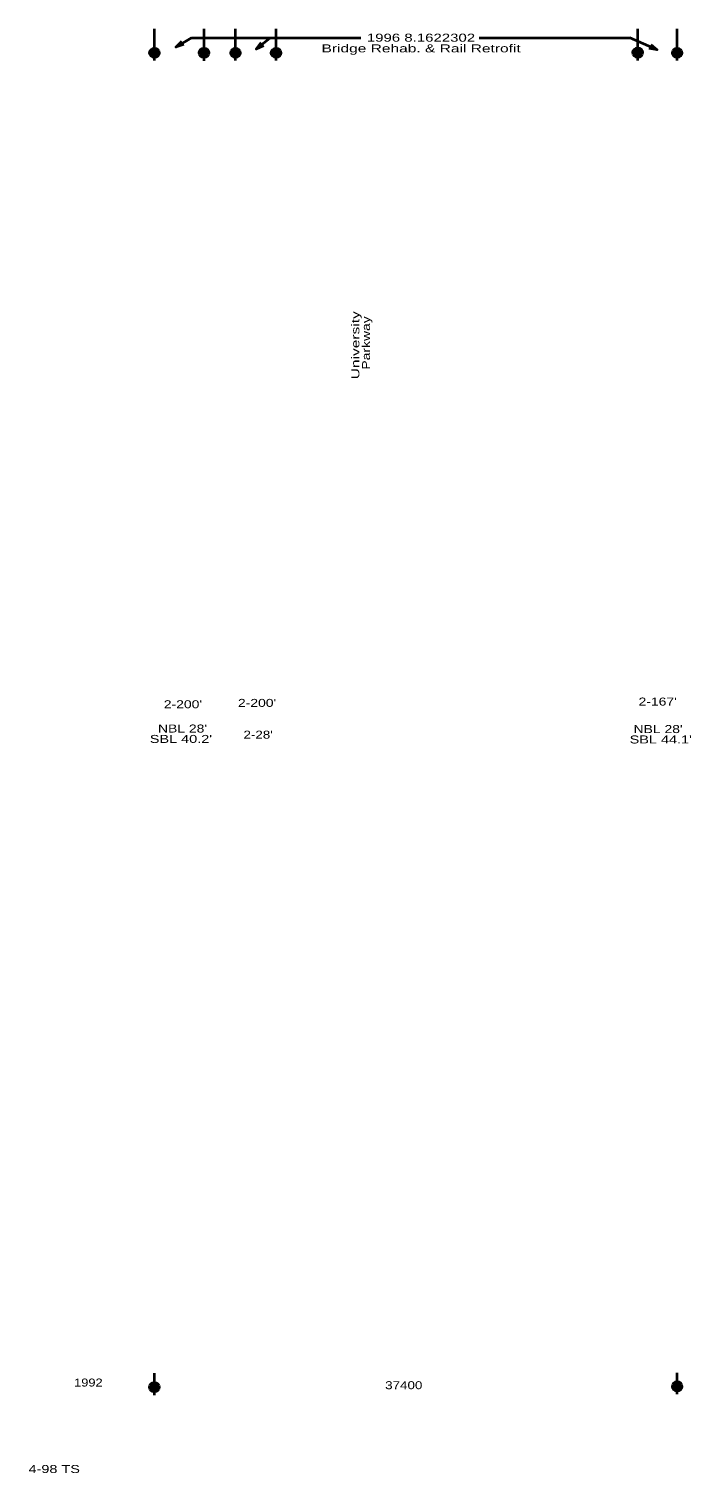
# Model space of a CAD drawing. Extents: x 0.64 to 3.13, y -6.46 to -1.05.
import ezdxf
from ezdxf.enums import TextEntityAlignment as Align

# ---------------------------------------------------------------- set-up
doc = ezdxf.new("R2010")
doc.units = 0
doc.header["$LTSCALE"] = 0.012
doc.layers.add('1', color=7, linetype='Continuous', lineweight=35)

msp = doc.modelspace()

# ---------------------------------------------------------------- hatches: boundary and pattern name
at = {"layer": '1'}
for points in [[(1.13255, -1.14156, 1), (1.09672, -1.14156, 1)], [(1.31855, -1.14206, 1), (1.28272, -1.14206, 1)], [(1.43655, -1.14156, 1), (1.40072, -1.14156, 1)], [(1.58855, -1.14156, 1), (1.55272, -1.14156, 1)], [(2.94455, -1.14106, 1), (2.90872, -1.14106, 1)], [(3.09255, -1.14156, 1), (3.05672, -1.14156, 1)], [(1.13225, -6.14233, 1), (1.09642, -6.14233, 1)], [(3.09225, -6.13933, 1), (3.05642, -6.13933, 1)]]:
    msp.add_hatch(color=256, dxfattribs=at).paths.add_polyline_path(points)

# ---------------------------------------------------------------- linework, layer by layer
for p, q in [((1.115, -1.171), (1.115, -1.052)), ((1.301, -1.172), (1.301, -1.052)), ((1.419, -1.171), (1.419, -1.052)), ((1.571, -1.171), (1.571, -1.052)), ((2.927, -1.17), (2.927, -1.052)), ((3.075, -1.171), (3.075, -1.052)), ((1.195, -1.12), (1.254, -1.085)), ((1.254, -1.085), (1.888, -1.085)), ((1.496, -1.128), (1.549, -1.085)), ((2.332, -1.085), (2.897, -1.085)), ((3, -1.13), (2.897, -1.085)), ((1.115, -6.172), (1.115, -6.09)), ((3.075, -6.169), (3.075, -6.089))]:
    msp.add_line(p, q, dxfattribs=at)
for points in [[(1.225, -1.111), (1.195, -1.12), (1.217, -1.098)], [(1.524, -1.115), (1.496, -1.128), (1.515, -1.103)], [(2.976, -1.111), (3, -1.13), (2.97, -1.125)]]:
    msp.add_lwpolyline(points, dxfattribs=at)
for centre in [(1.11464, -1.14156), (1.30064, -1.14206), (1.41864, -1.14156), (1.57064, -1.14156), (2.92664, -1.14106), (3.07464, -1.14156), (1.11433, -6.14233), (3.07433, -6.13933)]:
    msp.add_circle(centre, 0.01792, dxfattribs=at)

# ---------------------------------------------------------------- texts
for s, width, p in [('1996 8.1622302', 1.4, (2.114, -1.1)), ('Bridge Rehab. & Rail Retrofit', 1.45, (2.1145, -1.14)), ("2-200'", 1.3, (1.2215, -3.598)), ("2-200'", 1.3, (1.4995, -3.593)), ("2-167'", 1.3, (3.0015, -3.588)), ("NBL 28'", 1.3, (1.22, -3.689)), ("NBL 28'", 1.3, (3.003, -3.691)), ("SBL 40.2'", 1.35, (1.214, -3.728)), ("2-28'", 1.25, (1.5035, -3.712)), ("SBL 44.1'", 1.35, (3.013, -3.73)), ('1992', 1.2, (0.867, -6.14)), ('37400', 1.25, (2.0495, -6.15)), ('4-98 TS', 1.35, (0.739, -6.464))]:
    msp.add_text(s, height=0.03, dxfattribs=dict(at, width=width)).set_placement(p, align=Align.CENTER)
for s, width, p in [('University ', 1.45, (1.883, -2.2295)), ('Parkway', 1.3, (1.923, -2.229))]:
    msp.add_text(s, height=0.03, rotation=90, dxfattribs=dict(at, width=width)).set_placement(p, align=Align.CENTER)

doc.saveas('drawing.dxf')
